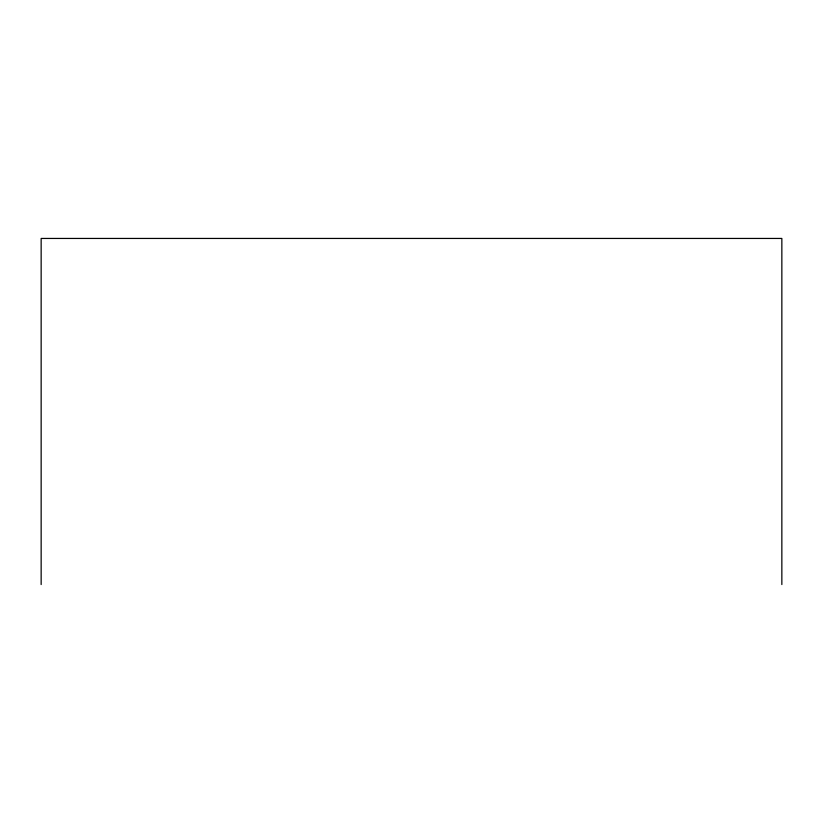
<?xml version="1.0" encoding="UTF-8"?>
<svg xmlns="http://www.w3.org/2000/svg" width="823" height="823" viewBox="0 0 823 823"><rect width="100%" height="100%" fill="white"/><g stroke="black" fill="none" stroke-linecap="round" stroke-linejoin="round"><path stroke-width="1.23" d="M781.85 584.556L781.85 238.444L41.15 238.444L41.15 584.556"/></g></svg>
